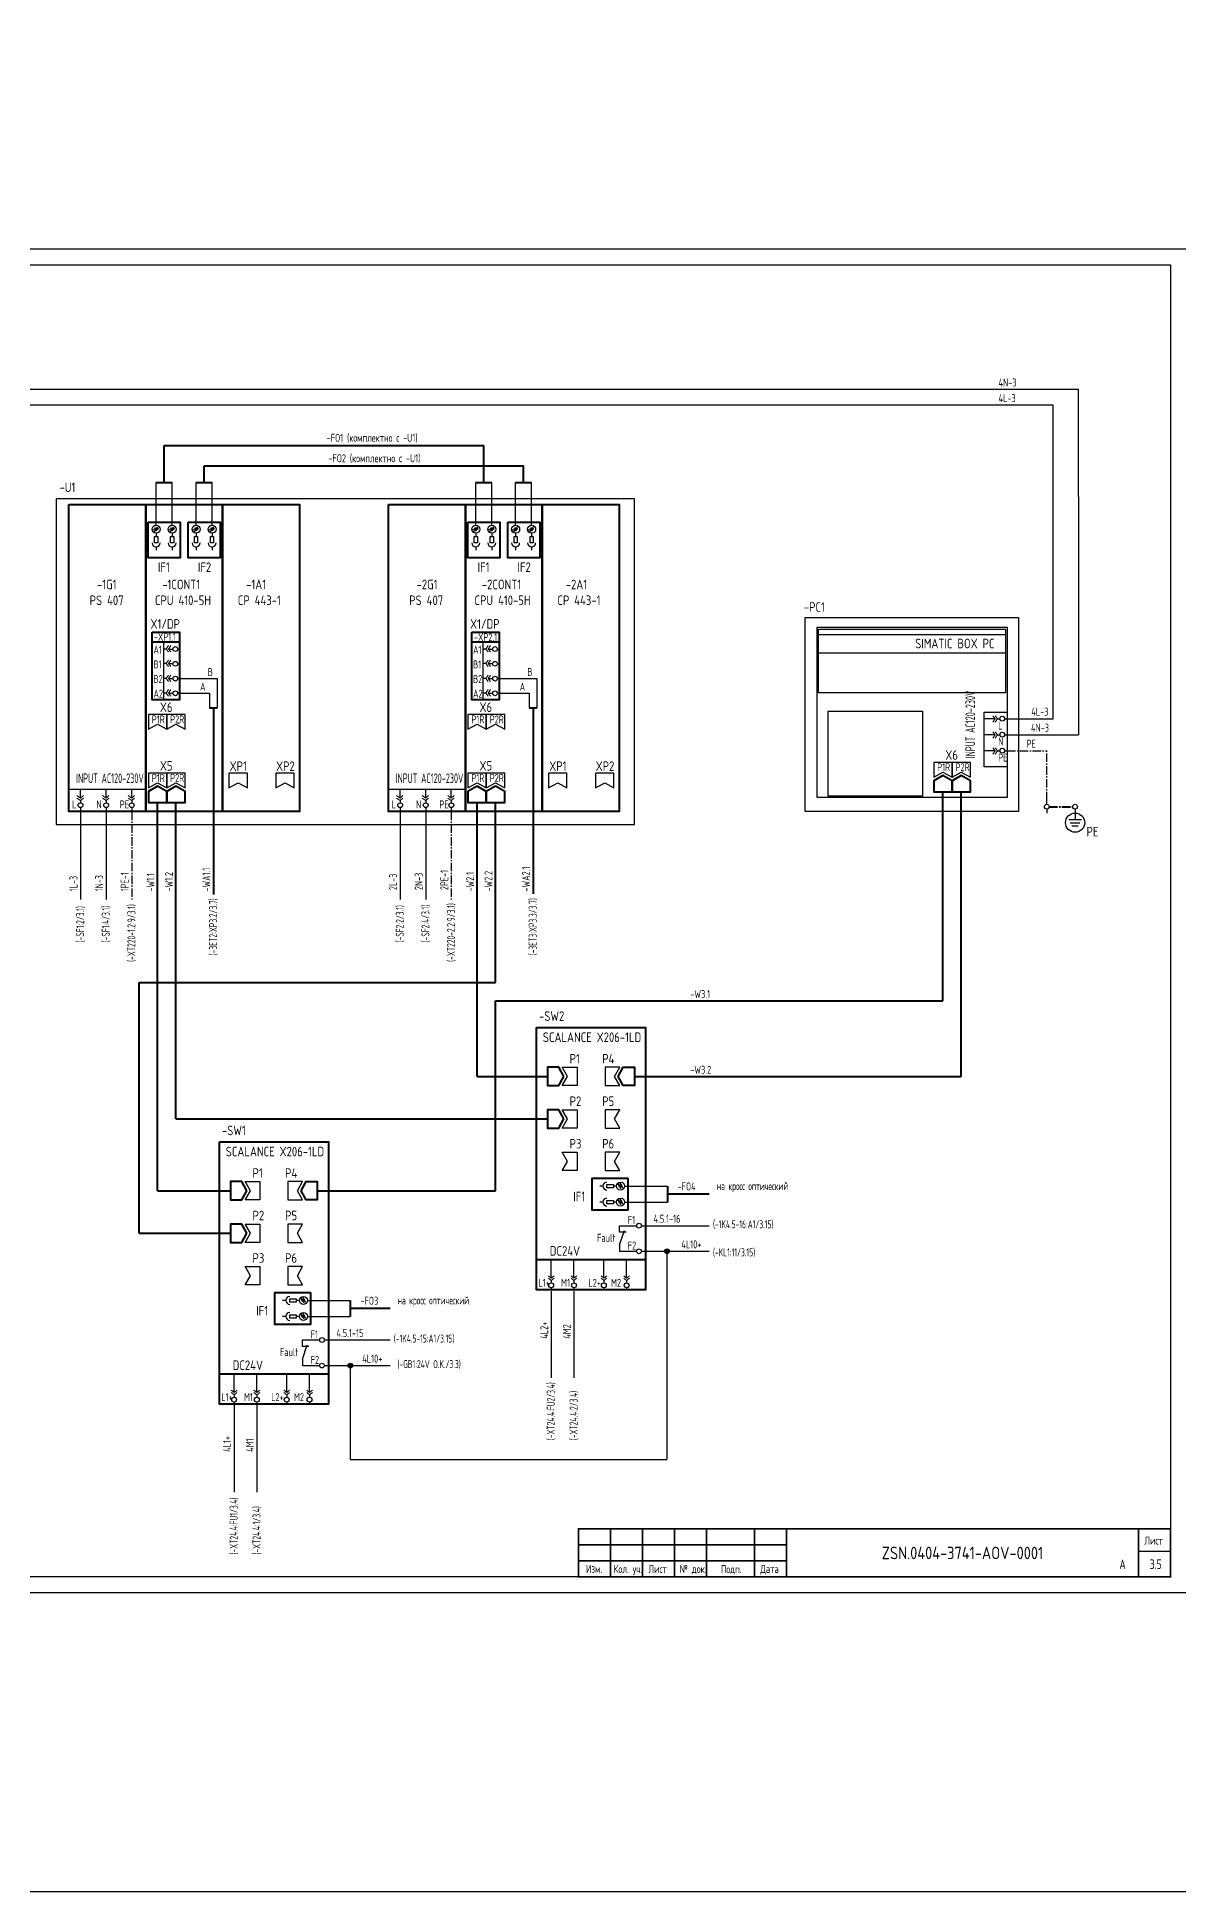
# Model space of a CAD drawing. Header units: millimetres. Extents: x 1235 to 19908, y 833 to 4314.
# Drawn here: x 3897 to 4254, y 1373 to 1953 of the extents above; entities that cross this region are included whole.
import ezdxf
from ezdxf.enums import TextEntityAlignment as Align

# ---------------------------------------------------------------- set-up
doc = ezdxf.new("R2010")
doc.units = ezdxf.units.MM
doc.set_wipeout_variables(frame=1)
doc.linetypes.add('3_2012-53-ТКР2.1-2_План$0${ Chain Double-Dash }', pattern=[0])
doc.linetypes.add('EPL_DASHLONGDOT', pattern=[1, 0.66, -0.12, 0.1, -0.12])
doc.layers.add('EPLAN108', color=5, linetype='Continuous', lineweight=30)
for name, color, linetype in [('КИА_МАРКИРОВКА', 2, 'Continuous'), ('КИА_НАКЛЕЙКИ', 1, 'Continuous'), ('КИА_РАМКИ-ШТАМПЫ', 7, 'Continuous'), ('ФОРМАТ', 7, 'Continuous')]:
    doc.layers.add(name, color=color, linetype=linetype)
doc.styles.add('GOST-A 3-1', font='', dxfattribs={"height": 3})
doc.styles.add('GOSTA-2.5-1', font='', dxfattribs={"width": 0.9, "height": 2.5})
doc.styles.add('ROMAND0-100', font='romand.shx')
doc.styles.add('ROMANS0-60', font='romans.shx', dxfattribs={"width": 0.6})
doc.styles.add('ROMANS0-70', font='romans.shx', dxfattribs={"width": 0.7})
doc.styles.get('GOST-A 3-1').set_extended_font_data('GOST type A')
doc.styles.get('GOSTA-2.5-1').set_extended_font_data('GOST Type AU')

# ---------------------------------------------------------------- blocks, each defined once
blk = doc.blocks.new('frm6')
at = {"layer": 'ФОРМАТ'}
blk.add_line((-185, 15), (-120, 15), dxfattribs=at)
at = {"layer": 'ФОРМАТ', "const_width": 0.5}
blk.add_lwpolyline([(-185, 15), (-185, 0), (0, 0), (0, 15)], close=True, dxfattribs=at)
for points in [[(-175, 15), (-175, 0)], [(-165, 15), (-165, 0)], [(-155, 15), (-155, 0)], [(-145, 15), (-145, 0)], [(-130, 15), (-130, 0)], [(-120, 15), (-120, 0)], [(-10, 15), (-10, 0)], [(-185, 10), (-120, 10)], [(-10, 8), (0, 8)], [(-185, 5), (-120, 5)]]:
    blk.add_lwpolyline(points, dxfattribs=at)
at = {"layer": 'ФОРМАТ', "style": 'GOSTA-2.5-1', "width": 0.95}
for s, p in [('Лист', (-8.17, 9.36)), ('Изм.', (-182.63, 0.5)), ('Кол. уч.', (-173.96, 0.5)), ('Лист', (-163.13, 0.5)), ('№ док.', (-153.38, 0.5)), ('Подп.', (-140.5, 0.44)), ('Дата', (-128.17, 0.5))]:
    blk.add_text(s, height=2.5, dxfattribs=at).set_placement(p, align=Align.BOTTOM_LEFT)
at = {"layer": 'ФОРМАТ', "flags": 8}
for tag, style, width, p in [('R2', 'ROMANS0-70', 0.7, (-184.4, 10)), ('QTY2', 'ROMANS0-70', 0.65, (-174.28, 10.29)), ('SH2', 'ROMANS0-70', 0.7, (-164.3, 10)), ('ND2', 'ROMANS0-60', 0.6, (-154.34, 10)), ('SIGN2', 'ROMANS0-70', 0.7, (-144.3, 10)), ('DATE2', 'ROMANS0-70', 0.43, (-129.4, 10)), ('R1', 'ROMANS0-70', 0.7, (-184.4, 5)), ('QTY1', 'ROMANS0-70', 0.65, (-174.28, 5.29)), ('SH1', 'ROMANS0-70', 0.7, (-164.3, 5)), ('ND1', 'ROMANS0-60', 0.6, (-154.34, 5)), ('SIGN1', 'ROMANS0-70', 0.7, (-144.3, 5)), ('DATE1', 'ROMANS0-70', 0.43, (-129.4, 5))]:
    blk.add_attdef(tag, text='', height=3, dxfattribs=dict(at, style=style, width=width)).set_placement(p, align=Align.BOTTOM_LEFT)
at = {"layer": 'ФОРМАТ', "style": 'ROMANS0-70', "width": 0.7, "flags": 8}
blk.add_attdef('SH', text='', height=3, dxfattribs=at).set_placement((-5.16, 3.75), align=Align.MIDDLE_CENTER)
blk = doc.blocks.new('A$C5C167954')
at = {"color": 0}
for p, q in [((0.75, 2.75), (0.75, 4)), ((0.75, 1.25), (0.75, 0))]:
    blk.add_line(p, q, dxfattribs=at)
blk.add_wipeout([(0.75, 2.75), (0.81, 2.75), (0.86, 2.74), (0.92, 2.73), (0.97, 2.72), (1.01, 2.7), (1.04, 2.69), (1.09, 2.67), (1.13, 2.65), (1.21, 2.6), (1.26, 2.55), (1.31, 2.5), (1.38, 2.41), (1.41, 2.35), (1.43, 2.31), (1.46, 2.23), (1.48, 2.18), (1.5, 2.08), (1.5, 2), (1.5, 1.94), (1.49, 1.87), (1.47, 1.8), (1.45, 1.73), (1.43, 1.69), (1.41, 1.64), (1.38, 1.59), (1.34, 1.54), (1.32, 1.51), (1.29, 1.48), (1.25, 1.44), (1.2, 1.4), (1.16, 1.37), (1.11, 1.34), (1.05, 1.31), (0.98, 1.28), (0.91, 1.27), (0.83, 1.25), (0.8, 1.25), (0.75, 1.25), (0.69, 1.25), (0.57, 1.27), (0.5, 1.29), (0.43, 1.32), (0.36, 1.36), (0.28, 1.42), (0.24, 1.45), (0.18, 1.51), (0.13, 1.57), (0.09, 1.64), (0.07, 1.69), (0.04, 1.75), (0.03, 1.79), (0.02, 1.84), (0.01, 1.9), (0, 1.96), (0, 2.02), (0, 2.08), (0.01, 2.13), (0.03, 2.2), (0.04, 2.25), (0.06, 2.3), (0.1, 2.37), (0.13, 2.42), (0.18, 2.49), (0.23, 2.55), (0.29, 2.6), (0.34, 2.63), (0.39, 2.66), (0.44, 2.68), (0.49, 2.7), (0.54, 2.72), (0.62, 2.74), (0.71, 2.75)], dxfattribs=at)
blk.add_circle((0.75, 2), 0.75, dxfattribs=at)
blk = doc.blocks.new('A$C2D160E4F')
at = {"color": 0}
for p, q in [((1, 6.31), (5, 6.31)), ((3, 9.56), (3, 8.31)), ((3, 8.31), (3, 6.31)), ((1.5, 5.31), (4.5, 5.31)), ((2, 4.31), (4, 4.31))]:
    blk.add_line(p, q, dxfattribs=at)
blk.add_circle((3, 5.31), 3, dxfattribs=at)
at = {"style": 'GOST-A 3-1'}
blk.add_text('PE', height=3, dxfattribs=at).set_placement((6.57, 1))
blk = doc.blocks.new('A$C3D920043')
at = {"lineweight": 25}
for p, q in [((2, 2), (0, 2)), ((2, 2), (6.5, 0.5)), ((6, 0), (6, 2)), ((6, 2), (8, 2))]:
    blk.add_line(p, q, dxfattribs=at)
blk = doc.blocks.new('A$C2EC3666A')
h = blk.add_hatch(color=7)
h.dxf.hatch_style = 1
edge = h.paths.add_edge_path()
edge.add_arc((0, 0), 0.75, 0, 360)
at = {"color": 0}
blk.add_circle((0, 0), 0.75, dxfattribs=at)

msp = doc.modelspace()

# ---------------------------------------------------------------- linework, layer by layer
for p, q in [((3662, 1886.39), (4256, 1886.39)), ((3682, 1881.39), (4251, 1881.39)), ((4251, 1881.39), (4251, 1471.39)), ((4086.94, 1581.16), (4106.9, 1581.16)), ((3987.86, 1545.44), (3999.39, 1545.44)), ((4251, 1471.39), (3682, 1471.39)), ((4256, 1466.39), (3662, 1466.39))]:
    msp.add_line(p, q)
at = {"color": 5, "lineweight": 25, "ltscale": 8}
for p, q in [((4222.3, 1842.46), (3859.45, 1842.46)), ((4222.3, 1808.97), (4222.3, 1842.46)), ((4222.3, 1808.97), (4222.3, 1785.26)), ((4222.3, 1785.26), (4222.3, 1734.59))]:
    msp.add_line(p, q, dxfattribs=at)
at = {"color": 30, "lineweight": 25, "ltscale": 4}
for p, q in [((4214.3, 1837.57), (3867.45, 1837.57)), ((4214.3, 1808.97), (4214.3, 1837.57)), ((4214.3, 1780.26), (4214.3, 1808.97)), ((4214.3, 1739.59), (4214.3, 1780.26)), ((4199.93, 1739.59), (4214.3, 1739.59)), ((3910.43, 1710.55), (3910.43, 1683.09)), ((4010.29, 1710.55), (4010.29, 1683.09))]:
    msp.add_line(p, q, dxfattribs=at)
at = {"color": 31, "lineweight": 40}
for p, q in [((3936.55, 1813.42), (3936.55, 1824.98)), ((3936.55, 1824.98), (4036.41, 1824.98)), ((4036.41, 1813.42), (4036.41, 1824.98)), ((3949.02, 1813.42), (3949.02, 1818.58)), ((3949.02, 1818.58), (4048.89, 1818.58)), ((4048.89, 1813.42), (4048.89, 1818.58)), ((3934.05, 1813.42), (3939.05, 1813.42)), ((3946.52, 1813.42), (3951.52, 1813.42)), ((4033.91, 1813.42), (4038.91, 1813.42)), ((4046.39, 1813.42), (4051.39, 1813.42)), ((4093.81, 1593.54), (4093.81, 1588.54)), ((4106.9, 1591.04), (4093.81, 1591.04)), ((3994.73, 1557.81), (3994.73, 1552.81)), ((4007.18, 1555.31), (3994.73, 1555.31))]:
    msp.add_line(p, q, dxfattribs=at)
at = {"color": 0}
for p, q in [((3934.05, 1800.02), (3934.05, 1813.42)), ((3939.05, 1800.02), (3939.05, 1813.42)), ((3946.52, 1800.02), (3946.52, 1813.42)), ((3951.52, 1800.02), (3951.52, 1813.42)), ((4033.91, 1800.02), (4033.91, 1813.42)), ((4038.91, 1800.02), (4038.91, 1813.42)), ((4046.39, 1800.02), (4046.39, 1813.42)), ((4051.39, 1800.02), (4051.39, 1813.42)), ((3933.05, 1798.59), (3934.56, 1799.34)), ((3934.78, 1798.95), (3933.35, 1798.06)), ((3933.35, 1798.06), (3934.1, 1798.75)), ((3934.29, 1798.43), (3933.35, 1798.06)), ((3934.56, 1799.34), (3933.58, 1799.06)), ((3933.75, 1798.73), (3934.56, 1799.34)), ((3934.05, 1797.52), (3934.05, 1796.52)), ((3938.05, 1798.59), (3939.56, 1799.34)), ((3939.78, 1798.95), (3938.35, 1798.06)), ((3938.35, 1798.06), (3939.1, 1798.75)), ((3939.29, 1798.43), (3938.35, 1798.06)), ((3939.56, 1799.34), (3938.58, 1799.06)), ((3938.75, 1798.73), (3939.56, 1799.34)), ((3939.05, 1797.52), (3939.05, 1796.52)), ((3945.52, 1798.59), (3947.03, 1799.34)), ((3947.25, 1798.95), (3945.82, 1798.06)), ((3945.82, 1798.06), (3946.57, 1798.75)), ((3946.77, 1798.43), (3945.82, 1798.06)), ((3947.03, 1799.34), (3946.05, 1799.06)), ((3946.22, 1798.73), (3947.03, 1799.34)), ((3946.52, 1797.52), (3946.52, 1796.52)), ((3950.52, 1798.59), (3952.03, 1799.34)), ((3952.25, 1798.95), (3950.82, 1798.06)), ((3950.82, 1798.06), (3951.57, 1798.75)), ((3951.77, 1798.43), (3950.82, 1798.06)), ((3952.03, 1799.34), (3951.05, 1799.06)), ((3951.22, 1798.73), (3952.03, 1799.34)), ((3951.52, 1797.52), (3951.52, 1796.52)), ((4032.92, 1798.59), (4034.42, 1799.34)), ((4034.65, 1798.95), (4033.21, 1798.06)), ((4033.21, 1798.06), (4033.96, 1798.75)), ((4034.16, 1798.43), (4033.21, 1798.06)), ((4034.42, 1799.34), (4033.45, 1799.06)), ((4033.61, 1798.73), (4034.42, 1799.34)), ((4033.91, 1797.52), (4033.91, 1796.52)), ((4037.92, 1798.59), (4039.42, 1799.34)), ((4039.65, 1798.95), (4038.21, 1798.06)), ((4038.21, 1798.06), (4038.96, 1798.75)), ((4039.16, 1798.43), (4038.21, 1798.06)), ((4039.42, 1799.34), (4038.45, 1799.06)), ((4038.61, 1798.73), (4039.42, 1799.34)), ((4038.91, 1797.52), (4038.91, 1796.52)), ((4045.39, 1798.59), (4046.9, 1799.34)), ((4047.12, 1798.95), (4045.68, 1798.06)), ((4045.68, 1798.06), (4046.43, 1798.75)), ((4046.63, 1798.43), (4045.68, 1798.06)), ((4046.9, 1799.34), (4045.92, 1799.06)), ((4046.09, 1798.73), (4046.9, 1799.34)), ((4046.39, 1797.52), (4046.39, 1796.52)), ((4050.39, 1798.59), (4051.9, 1799.34)), ((4052.12, 1798.95), (4050.68, 1798.06)), ((4050.68, 1798.06), (4051.43, 1798.75)), ((4051.63, 1798.43), (4050.68, 1798.06)), ((4051.9, 1799.34), (4050.92, 1799.06)), ((4051.09, 1798.73), (4051.9, 1799.34)), ((4051.39, 1797.52), (4051.39, 1796.52)), ((3934.05, 1793.27), (3934.05, 1792.27)), ((3939.05, 1793.27), (3939.05, 1792.27)), ((3946.52, 1793.27), (3946.52, 1792.27)), ((3951.52, 1793.27), (3951.52, 1792.27)), ((4033.91, 1793.27), (4033.91, 1792.27)), ((4038.91, 1793.27), (4038.91, 1792.27)), ((4046.39, 1793.27), (4046.39, 1792.27)), ((4051.39, 1793.27), (4051.39, 1792.27)), ((3936.42, 1745.47), (3936.42, 1763.45)), ((4036.28, 1745.47), (4036.28, 1763.45)), ((3937.17, 1761.35), (3936.42, 1761.35)), ((3937.17, 1756.79), (3936.42, 1756.79)), ((3937.91, 1761.35), (3939.31, 1761.35)), ((3937.91, 1756.79), (3939.31, 1756.79)), ((3940.81, 1761.35), (3941.36, 1761.35)), ((3940.81, 1756.76), (3941.36, 1756.76)), ((4037.03, 1761.35), (4036.28, 1761.35)), ((4037.03, 1756.79), (4036.28, 1756.79)), ((4037.78, 1761.35), (4039.17, 1761.35)), ((4037.78, 1756.79), (4039.17, 1756.79)), ((4040.67, 1761.35), (4041.22, 1761.35)), ((4040.67, 1756.76), (4041.22, 1756.76)), ((3937.17, 1752.13), (3936.42, 1752.13)), ((3937.91, 1752.13), (3939.31, 1752.13)), ((3940.81, 1752.11), (3941.36, 1752.11)), ((3941.36, 1752.11), (3953.16, 1752.11)), ((3953.16, 1752.11), (3953.16, 1743.01)), ((4037.03, 1752.13), (4036.28, 1752.13)), ((4037.78, 1752.13), (4039.17, 1752.13)), ((4040.67, 1752.11), (4041.22, 1752.11)), ((4041.22, 1752.11), (4053.02, 1752.11)), ((4053.02, 1752.11), (4053.02, 1743.01)), ((3937.17, 1747.55), (3936.42, 1747.55)), ((3937.91, 1747.55), (3939.31, 1747.55)), ((3940.81, 1747.53), (3941.36, 1747.53)), ((3941.36, 1747.53), (3950.76, 1747.53)), ((3950.76, 1747.53), (3950.76, 1743.01)), ((4037.03, 1747.55), (4036.28, 1747.55)), ((4037.78, 1747.55), (4039.17, 1747.55)), ((4040.67, 1747.53), (4041.22, 1747.53)), ((4041.22, 1747.53), (4050.62, 1747.53)), ((4050.62, 1747.53), (4050.62, 1743.01)), ((4196.2, 1739.59), (4192.74, 1739.59)), ((4196.94, 1739.59), (4197.69, 1739.59)), ((4199.18, 1739.59), (4199.93, 1739.59)), ((3940.81, 1738.29), (3941.36, 1738.29)), ((4196.2, 1734.59), (4192.74, 1734.59)), ((4196.94, 1734.59), (4197.69, 1734.59)), ((4199.18, 1734.59), (4199.93, 1734.59)), ((4196.2, 1729.59), (4192.74, 1729.59)), ((4196.94, 1729.59), (4197.69, 1729.59)), ((4199.18, 1729.59), (4199.93, 1729.59)), ((3910.43, 1714.8), (3910.43, 1717.54)), ((3918.43, 1714.8), (3918.43, 1717.54)), ((3926.43, 1714.8), (3926.43, 1717.54)), ((4010.29, 1714.8), (4010.29, 1717.54)), ((4018.29, 1714.8), (4018.29, 1717.54)), ((4026.29, 1714.8), (4026.29, 1717.54)), ((3910.43, 1714.05), (3910.43, 1713.3)), ((3910.43, 1711.8), (3910.43, 1710.55)), ((3918.43, 1714.05), (3918.43, 1713.3)), ((3918.43, 1711.8), (3918.43, 1710.55)), ((3926.43, 1714.05), (3926.43, 1713.3)), ((3926.43, 1711.8), (3926.43, 1710.55)), ((4010.29, 1714.05), (4010.29, 1713.3)), ((4010.29, 1711.8), (4010.29, 1710.55)), ((4018.29, 1714.05), (4018.29, 1713.3)), ((4018.29, 1711.8), (4018.29, 1710.55)), ((4026.29, 1714.05), (4026.29, 1713.3)), ((4026.29, 1711.8), (4026.29, 1710.55)), ((4079.34, 1592.8), (4078.45, 1594.24)), ((4078.45, 1594.24), (4079.14, 1593.49)), ((4078.82, 1593.29), (4078.45, 1594.24)), ((4078.97, 1594.53), (4079.73, 1593.03)), ((4079.73, 1593.03), (4079.45, 1594)), ((4073.66, 1593.54), (4072.66, 1593.54)), ((4073.66, 1588.54), (4072.66, 1588.54)), ((4077.91, 1593.54), (4076.91, 1593.54)), ((4077.91, 1588.54), (4076.91, 1588.54)), ((4079.34, 1587.8), (4078.45, 1589.24)), ((4078.45, 1589.24), (4079.14, 1588.49)), ((4078.82, 1588.29), (4078.45, 1589.24)), ((4078.97, 1589.53), (4079.73, 1588.03)), ((4079.11, 1593.84), (4079.73, 1593.03)), ((4079.11, 1588.84), (4079.73, 1588.03)), ((4079.73, 1588.03), (4079.45, 1589)), ((4080.41, 1593.54), (4093.81, 1593.54)), ((4080.41, 1588.54), (4093.81, 1588.54)), ((4078.87, 1581.16), (4084.19, 1581.16)), ((4085.69, 1581.16), (4086.94, 1581.16)), ((4078.87, 1573.16), (4084.19, 1573.16)), ((4085.69, 1573.16), (4086.94, 1573.16)), ((4057.49, 1564.76), (4057.49, 1570.56)), ((4064.61, 1564.76), (4064.61, 1570.56)), ((4073.95, 1564.76), (4073.95, 1570.56)), ((4081.06, 1564.76), (4081.06, 1570.56)), ((4057.49, 1564.02), (4057.49, 1563.27)), ((4057.49, 1561.77), (4057.49, 1561.08)), ((4064.61, 1564.02), (4064.61, 1563.27)), ((4064.61, 1561.77), (4064.61, 1561.08)), ((4073.95, 1564.02), (4073.95, 1563.27)), ((4073.95, 1561.77), (4073.95, 1561.08)), ((4081.06, 1564.02), (4081.06, 1563.27)), ((4081.06, 1561.77), (4081.06, 1561.08)), ((3974.58, 1557.81), (3973.58, 1557.81)), ((3978.83, 1557.81), (3977.83, 1557.81)), ((3980.25, 1557.08), (3979.37, 1558.52)), ((3979.37, 1558.52), (3980.05, 1557.77)), ((3979.73, 1557.57), (3979.37, 1558.52)), ((3980.25, 1552.08), (3979.37, 1553.52)), ((3979.37, 1553.52), (3980.05, 1552.77)), ((3979.73, 1552.57), (3979.37, 1553.52)), ((3979.89, 1558.81), (3980.65, 1557.3)), ((3979.89, 1553.81), (3980.65, 1552.3)), ((3980.03, 1558.11), (3980.65, 1557.3)), ((3980.65, 1557.3), (3980.37, 1558.28)), ((3981.33, 1557.81), (3994.73, 1557.81)), ((3974.58, 1552.81), (3973.58, 1552.81)), ((3978.83, 1552.81), (3977.83, 1552.81)), ((3980.03, 1553.11), (3980.65, 1552.3)), ((3980.65, 1552.3), (3980.37, 1553.28)), ((3981.33, 1552.81), (3994.73, 1552.81)), ((3979.79, 1545.44), (3985.11, 1545.44)), ((3986.61, 1545.44), (3987.86, 1545.44)), ((3999.39, 1545.44), (4007.18, 1545.44)), ((3979.79, 1537.44), (3985.11, 1537.44)), ((3986.61, 1537.44), (3987.86, 1537.44)), ((3958.41, 1529.04), (3958.41, 1534.84)), ((3965.52, 1529.04), (3965.52, 1534.84)), ((3974.86, 1529.04), (3974.86, 1534.84)), ((3981.98, 1529.04), (3981.98, 1534.84)), ((3958.41, 1528.3), (3958.41, 1527.55)), ((3958.41, 1526.05), (3958.41, 1525.36)), ((3965.52, 1528.3), (3965.52, 1527.55)), ((3965.52, 1526.05), (3965.52, 1525.36)), ((3974.86, 1528.3), (3974.86, 1527.55)), ((3974.86, 1526.05), (3974.86, 1525.36)), ((3981.98, 1528.3), (3981.98, 1527.55)), ((3981.98, 1526.05), (3981.98, 1525.36))]:
    msp.add_line(p, q, dxfattribs=at)
at = {"lineweight": 18}
for p, q in [((3937.91, 1762.45), (3937.17, 1761.35)), ((3938.66, 1762.45), (3937.91, 1761.35)), ((4037.78, 1762.45), (4037.03, 1761.35)), ((4038.52, 1762.45), (4037.78, 1761.35)), ((3937.17, 1761.35), (3937.91, 1760.46)), ((3937.91, 1757.9), (3937.17, 1756.79)), ((3937.17, 1756.79), (3937.91, 1755.9)), ((3937.91, 1761.35), (3938.66, 1760.46)), ((3938.66, 1757.9), (3937.91, 1756.79)), ((3937.91, 1756.79), (3938.66, 1755.9)), ((4037.03, 1761.35), (4037.78, 1760.46)), ((4037.78, 1757.9), (4037.03, 1756.79)), ((4037.03, 1756.79), (4037.78, 1755.9)), ((4037.78, 1761.35), (4038.52, 1760.46)), ((4038.52, 1757.9), (4037.78, 1756.79)), ((4037.78, 1756.79), (4038.52, 1755.9)), ((3937.91, 1753.24), (3937.17, 1752.13)), ((3937.17, 1752.13), (3937.91, 1751.24)), ((3938.66, 1753.24), (3937.91, 1752.13)), ((3937.91, 1752.13), (3938.66, 1751.24)), ((4037.78, 1753.24), (4037.03, 1752.13)), ((4037.03, 1752.13), (4037.78, 1751.24)), ((4038.52, 1753.24), (4037.78, 1752.13)), ((4037.78, 1752.13), (4038.52, 1751.24)), ((3937.91, 1748.66), (3937.17, 1747.55)), ((3937.17, 1747.55), (3937.91, 1746.66)), ((3938.66, 1748.66), (3937.91, 1747.55)), ((3937.91, 1747.55), (3938.66, 1746.66)), ((4037.78, 1748.66), (4037.03, 1747.55)), ((4037.03, 1747.55), (4037.78, 1746.66)), ((4038.52, 1748.66), (4037.78, 1747.55)), ((4037.78, 1747.55), (4038.52, 1746.66)), ((4196.2, 1739.59), (4195.45, 1740.48)), ((4195.45, 1738.48), (4196.2, 1739.59)), ((4196.94, 1739.59), (4196.2, 1740.48)), ((4196.2, 1738.48), (4196.94, 1739.59)), ((4196.2, 1734.59), (4195.45, 1735.48)), ((4195.45, 1733.48), (4196.2, 1734.59)), ((4196.94, 1734.59), (4196.2, 1735.48)), ((4196.2, 1733.48), (4196.94, 1734.59)), ((4196.2, 1729.59), (4195.45, 1730.48)), ((4195.45, 1728.48), (4196.2, 1729.59)), ((4196.94, 1729.59), (4196.2, 1730.48)), ((4196.2, 1728.48), (4196.94, 1729.59)), ((3909.32, 1715.54), (3910.43, 1714.8)), ((3909.32, 1714.8), (3910.43, 1714.05)), ((3910.43, 1714.8), (3911.32, 1715.54)), ((3910.43, 1714.05), (3911.32, 1714.8)), ((3917.32, 1715.54), (3918.43, 1714.8)), ((3917.32, 1714.8), (3918.43, 1714.05)), ((3918.43, 1714.8), (3919.32, 1715.54)), ((3918.43, 1714.05), (3919.32, 1714.8)), ((3925.32, 1715.54), (3926.43, 1714.8)), ((3925.32, 1714.8), (3926.43, 1714.05)), ((3926.43, 1714.8), (3927.32, 1715.54)), ((3926.43, 1714.05), (3927.32, 1714.8)), ((4009.18, 1715.54), (4010.29, 1714.8)), ((4009.18, 1714.8), (4010.29, 1714.05)), ((4010.29, 1714.8), (4011.18, 1715.54)), ((4010.29, 1714.05), (4011.18, 1714.8)), ((4017.18, 1715.54), (4018.29, 1714.8)), ((4017.18, 1714.8), (4018.29, 1714.05)), ((4018.29, 1714.8), (4019.18, 1715.54)), ((4018.29, 1714.05), (4019.18, 1714.8)), ((4025.18, 1715.54), (4026.29, 1714.8)), ((4025.18, 1714.8), (4026.29, 1714.05)), ((4026.29, 1714.8), (4027.18, 1715.54)), ((4026.29, 1714.05), (4027.18, 1714.8)), ((4057.49, 1564.76), (4056.6, 1565.51)), ((4057.49, 1564.76), (4058.38, 1565.51)), ((4064.61, 1564.76), (4063.71, 1565.51)), ((4064.61, 1564.76), (4065.5, 1565.51)), ((4073.95, 1564.76), (4073.06, 1565.51)), ((4073.95, 1564.76), (4074.84, 1565.51)), ((4081.06, 1564.76), (4080.17, 1565.51)), ((4081.06, 1564.76), (4081.95, 1565.51)), ((4057.49, 1564.02), (4056.6, 1564.76)), ((4057.49, 1564.02), (4058.38, 1564.76)), ((4064.61, 1564.02), (4063.71, 1564.76)), ((4064.61, 1564.02), (4065.5, 1564.76)), ((4073.95, 1564.02), (4073.06, 1564.76)), ((4073.95, 1564.02), (4074.84, 1564.76)), ((4081.06, 1564.02), (4080.17, 1564.76)), ((4081.06, 1564.02), (4081.95, 1564.76)), ((3958.41, 1529.04), (3957.52, 1529.79)), ((3958.41, 1528.3), (3957.52, 1529.04)), ((3958.41, 1529.04), (3959.3, 1529.79)), ((3958.41, 1528.3), (3959.3, 1529.04)), ((3965.52, 1529.04), (3964.63, 1529.79)), ((3965.52, 1528.3), (3964.63, 1529.04)), ((3965.52, 1529.04), (3966.41, 1529.79)), ((3965.52, 1528.3), (3966.41, 1529.04)), ((3974.86, 1529.04), (3973.97, 1529.79)), ((3974.86, 1528.3), (3973.97, 1529.04)), ((3974.86, 1529.04), (3975.75, 1529.79)), ((3974.86, 1528.3), (3975.75, 1529.04)), ((3981.98, 1529.04), (3981.09, 1529.79)), ((3981.98, 1528.3), (3981.09, 1529.04)), ((3981.98, 1529.04), (3982.87, 1529.79)), ((3981.98, 1528.3), (3982.87, 1529.04))]:
    msp.add_line(p, q, dxfattribs=at)
at = {"linetype": 'Continuous'}
for p, q in [((4199.44, 1765.8), (4141, 1765.82)), ((4141, 1760.22), (4199.44, 1760.2))]:
    msp.add_line(p, q, dxfattribs=at)
at = {"color": 6, "lineweight": 40}
for p, q in [((3950.76, 1743.01), (3953.16, 1743.01)), ((3951.96, 1743.01), (3951.96, 1684.7)), ((4050.62, 1743.01), (4053.02, 1743.01)), ((4051.82, 1743.01), (4051.82, 1684.9))]:
    msp.add_line(p, q, dxfattribs=at)
at = {"color": 5}
for p, q in [((4199.93, 1734.59), (4222.3, 1734.59)), ((3918.43, 1710.55), (3918.43, 1683.09)), ((4018.29, 1710.55), (4018.29, 1683.09))]:
    msp.add_line(p, q, dxfattribs=at)
at = {"color": 3, "linetype": 'EPL_DASHLONGDOT', "lineweight": 25, "ltscale": 4}
for p, q in [((4199.93, 1729.59), (4212.34, 1729.59)), ((3926.43, 1710.55), (3926.43, 1683.09)), ((4026.29, 1710.55), (4026.29, 1683.09))]:
    msp.add_line(p, q, dxfattribs=at)
at = {"color": 3, "lineweight": 40}
for p, q in [((4179.9, 1651.43), (4179.9, 1716.74)), ((4185.64, 1627.8), (4185.64, 1716.74)), ((3934.49, 1667.96), (3934.49, 1713.38)), ((3940.23, 1662.22), (3940.23, 1713.38)), ((4034.35, 1627.8), (4034.35, 1713.38)), ((4040.09, 1657.16), (4040.09, 1713.38)), ((3934.49, 1592.08), (3934.49, 1667.96)), ((3940.23, 1614.52), (3940.23, 1662.22)), ((3928.75, 1578.8), (3928.75, 1657.16)), ((3928.75, 1657.16), (4040.09, 1657.16)), ((4040.09, 1592.08), (4040.09, 1651.43)), ((4040.09, 1651.43), (4179.9, 1651.43)), ((4034.35, 1627.8), (4056.38, 1627.8)), ((4083.51, 1627.8), (4185.64, 1627.8)), ((3940.23, 1614.52), (4056.38, 1614.52)), ((3934.49, 1592.08), (3957.29, 1592.08)), ((3984.42, 1592.08), (4040.09, 1592.08)), ((3928.75, 1578.8), (3957.29, 1578.8))]:
    msp.add_line(p, q, dxfattribs=at)
at = {"color": 1}
for p, q in [((4086.94, 1573.16), (4106.9, 1573.16)), ((4093.67, 1573.16), (4093.67, 1508.05)), ((4057.49, 1560.7), (4057.49, 1533.62)), ((3987.86, 1537.44), (4003.28, 1537.44)), ((3994.73, 1537.44), (3994.73, 1508.05)), ((4003.28, 1537.44), (4007.18, 1537.44)), ((3958.41, 1525.36), (3958.41, 1497.89)), ((3994.73, 1508.05), (4093.67, 1508.05))]:
    msp.add_line(p, q, dxfattribs=at)
at = {"color": 4}
for p, q in [((4064.61, 1560.7), (4064.61, 1533.62)), ((3965.52, 1525.36), (3965.52, 1497.89))]:
    msp.add_line(p, q, dxfattribs=at)
at = {"color": 0, "linetype": '3_2012-53-ТКР2.1-2_План$0${ Chain Double-Dash }', "ltscale": 5}
msp.add_lwpolyline([(4083.55, 1808.33), (3902.8, 1808.33), (3902.8, 1706.52), (4083.55, 1706.52)], close=True, dxfattribs=at)
at = {"color": 0, "lineweight": 40}
for points in [[(3906.82, 1806.55), (3930.82, 1806.55), (3930.82, 1710.55), (3906.82, 1710.55)], [(3930.82, 1806.55), (3954.82, 1806.55), (3954.82, 1710.55), (3930.82, 1710.55)], [(3954.82, 1806.55), (3978.82, 1806.55), (3978.82, 1710.55), (3954.82, 1710.55)], [(4006.69, 1806.55), (4030.69, 1806.55), (4030.69, 1710.55), (4006.69, 1710.55)], [(4030.69, 1806.55), (4054.69, 1806.55), (4054.69, 1710.55), (4030.69, 1710.55)], [(4054.69, 1806.55), (4078.69, 1806.55), (4078.69, 1710.55), (4054.69, 1710.55)], [(3931.57, 1801.02), (3941.6, 1801.02), (3941.6, 1789.88), (3931.57, 1789.88)], [(3944.05, 1801.02), (3954.07, 1801.02), (3954.07, 1789.88), (3944.05, 1789.88)], [(4031.44, 1801.02), (4041.46, 1801.02), (4041.46, 1789.88), (4031.44, 1789.88)], [(4043.91, 1801.02), (4053.94, 1801.02), (4053.94, 1789.88), (4043.91, 1789.88)], [(3932.82, 1766.61), (3941.36, 1766.61), (3941.36, 1745.47), (3932.82, 1745.47)], [(3932.82, 1766.61), (3941.36, 1766.61), (3941.36, 1763.45), (3932.82, 1763.45)], [(4032.69, 1766.61), (4041.22, 1766.61), (4041.22, 1745.47), (4032.69, 1745.47)], [(4032.69, 1766.61), (4041.22, 1766.61), (4041.22, 1763.45), (4032.69, 1763.45)], [(4081.4, 1596.01), (4081.4, 1585.99), (4070.26, 1585.99), (4070.26, 1596.01)], [(4052.94, 1570.56), (4086.94, 1570.56), (4086.94, 1561.08), (4052.94, 1561.08)], [(3982.32, 1560.29), (3982.32, 1550.26), (3971.18, 1550.26), (3971.18, 1560.29)], [(3953.86, 1534.84), (3987.86, 1534.84), (3987.86, 1525.36), (3953.86, 1525.36)]]:
    msp.add_lwpolyline(points, close=True, dxfattribs=at)
at = {"color": 0}
for points in [[(3933.55, 1796.53), (3934.56, 1796.53), (3934.56, 1794.52), (3933.55, 1794.52)], [(3938.55, 1796.53), (3939.56, 1796.53), (3939.56, 1794.52), (3938.55, 1794.52)], [(3946.02, 1796.53), (3947.03, 1796.53), (3947.03, 1794.52), (3946.02, 1794.52)], [(3951.02, 1796.53), (3952.03, 1796.53), (3952.03, 1794.52), (3951.02, 1794.52)], [(4033.41, 1796.53), (4034.42, 1796.53), (4034.42, 1794.52), (4033.41, 1794.52)], [(4038.41, 1796.53), (4039.42, 1796.53), (4039.42, 1794.52), (4038.41, 1794.52)], [(4045.89, 1796.53), (4046.9, 1796.53), (4046.9, 1794.52), (4045.89, 1794.52)], [(4050.89, 1796.53), (4051.9, 1796.53), (4051.9, 1794.52), (4050.89, 1794.52)], [(4136.81, 1771.26), (4203.49, 1771.26), (4203.49, 1710.55), (4136.81, 1710.55)], [(4140.59, 1768.24), (4199.93, 1768.24), (4199.93, 1715), (4140.59, 1715)], [(4141, 1767.52), (4199.43, 1767.52), (4199.43, 1747.7), (4141, 1747.7)], [(4144.03, 1741.92), (4173.46, 1741.92), (4173.46, 1715.41), (4144.03, 1715.41)], [(4192.74, 1724.51), (4192.74, 1741.6), (4199.93, 1741.6), (4199.93, 1724.51)], [(3906.82, 1717.54), (3930.82, 1717.54), (3930.82, 1710.55), (3906.82, 1710.55)], [(4006.69, 1717.54), (4030.69, 1717.54), (4030.69, 1710.55), (4006.69, 1710.55)], [(4076.92, 1594.03), (4076.92, 1593.03), (4074.91, 1593.03), (4074.91, 1594.03)], [(4076.92, 1589.03), (4076.92, 1588.03), (4074.91, 1588.03), (4074.91, 1589.03)], [(3977.84, 1558.31), (3977.84, 1557.3), (3975.83, 1557.3), (3975.83, 1558.31)], [(3977.84, 1553.31), (3977.84, 1552.3), (3975.83, 1552.3), (3975.83, 1553.31)]]:
    msp.add_lwpolyline(points, close=True, dxfattribs=at)
for points in [[(3931.62, 1736.28), (3934.49, 1737.87), (3937.36, 1736.28), (3937.36, 1740.87), (3931.62, 1740.87), (3931.62, 1736.28)], [(3937.36, 1736.28), (3940.23, 1737.87), (3943.1, 1736.28), (3943.1, 1740.87), (3937.36, 1740.87), (3937.36, 1736.28)], [(4031.49, 1736.28), (4034.35, 1737.87), (4037.22, 1736.28), (4037.22, 1740.87), (4031.49, 1740.87), (4031.49, 1736.28)], [(4037.22, 1736.28), (4040.09, 1737.87), (4042.96, 1736.28), (4042.96, 1740.87), (4037.22, 1740.87), (4037.22, 1736.28)], [(3931.62, 1717.98), (3934.49, 1719.58), (3937.36, 1717.98), (3937.36, 1722.58), (3931.62, 1722.58), (3931.62, 1717.98)], [(3937.36, 1717.98), (3940.23, 1719.58), (3943.1, 1717.98), (3943.1, 1722.58), (3937.36, 1722.58), (3937.36, 1717.98)], [(3956.82, 1717.98), (3959.69, 1719.58), (3962.56, 1717.98), (3962.56, 1722.58), (3956.82, 1722.58), (3956.82, 1717.98)], [(3971.49, 1717.98), (3974.36, 1719.58), (3977.23, 1717.98), (3977.23, 1722.58), (3971.49, 1722.58), (3971.49, 1717.98)], [(4031.49, 1717.98), (4034.35, 1719.58), (4037.22, 1717.98), (4037.22, 1722.58), (4031.49, 1722.58), (4031.49, 1717.98)], [(4037.22, 1717.98), (4040.09, 1719.58), (4042.96, 1717.98), (4042.96, 1722.58), (4037.22, 1722.58), (4037.22, 1717.98)], [(4056.69, 1717.98), (4059.56, 1719.58), (4062.42, 1717.98), (4062.42, 1722.58), (4056.69, 1722.58), (4056.69, 1717.98)], [(4071.36, 1717.98), (4074.23, 1719.58), (4077.1, 1717.98), (4077.1, 1722.58), (4071.36, 1722.58), (4071.36, 1717.98)], [(4177.03, 1721.33), (4179.9, 1722.93), (4182.77, 1721.33), (4182.77, 1725.93), (4177.03, 1725.93), (4177.03, 1721.33)], [(4182.77, 1721.33), (4185.64, 1722.93), (4188.51, 1721.33), (4188.51, 1725.93), (4182.77, 1725.93), (4182.77, 1721.33)], [(4060.97, 1624.93), (4062.57, 1627.8), (4060.97, 1630.67), (4065.57, 1630.67), (4065.57, 1624.93), (4060.97, 1624.93)], [(4078.91, 1624.93), (4077.31, 1627.8), (4078.91, 1630.67), (4074.31, 1630.67), (4074.31, 1624.93), (4078.91, 1624.93)], [(4060.97, 1611.65), (4062.57, 1614.52), (4060.97, 1617.39), (4065.57, 1617.39), (4065.57, 1611.65), (4060.97, 1611.65)], [(4078.91, 1611.65), (4077.31, 1614.52), (4078.91, 1617.39), (4074.31, 1617.39), (4074.31, 1611.65), (4078.91, 1611.65)], [(4060.97, 1598.37), (4062.57, 1601.24), (4060.97, 1604.11), (4065.57, 1604.11), (4065.57, 1598.37), (4060.97, 1598.37)], [(4078.91, 1598.37), (4077.31, 1601.24), (4078.91, 1604.11), (4074.31, 1604.11), (4074.31, 1598.37), (4078.91, 1598.37)], [(3961.89, 1589.21), (3963.49, 1592.08), (3961.89, 1594.95), (3966.49, 1594.95), (3966.49, 1589.21), (3961.89, 1589.21)], [(3979.83, 1589.21), (3978.23, 1592.08), (3979.83, 1594.95), (3975.23, 1594.95), (3975.23, 1589.21), (3979.83, 1589.21)], [(3961.89, 1575.93), (3963.49, 1578.8), (3961.89, 1581.67), (3966.49, 1581.67), (3966.49, 1575.93), (3961.89, 1575.93)], [(3979.83, 1575.93), (3978.23, 1578.8), (3979.83, 1581.67), (3975.23, 1581.67), (3975.23, 1575.93), (3979.83, 1575.93)], [(3961.89, 1562.65), (3963.49, 1565.52), (3961.89, 1568.39), (3966.49, 1568.39), (3966.49, 1562.65), (3961.89, 1562.65)], [(3979.83, 1562.65), (3978.23, 1565.52), (3979.83, 1568.39), (3975.23, 1568.39), (3975.23, 1562.65), (3979.83, 1562.65)]]:
    msp.add_lwpolyline(points, dxfattribs=at)
at = {"color": 3, "lineweight": 40}
for points in [[(4179.9, 1721.82), (4177.03, 1720.22), (4177.03, 1716.74), (4182.77, 1716.74), (4182.77, 1720.22), (4179.9, 1721.82)], [(4185.64, 1721.82), (4182.77, 1720.22), (4182.77, 1716.74), (4188.51, 1716.74), (4188.51, 1720.22), (4185.64, 1721.82)], [(3934.49, 1718.46), (3931.62, 1716.87), (3931.62, 1713.38), (3937.36, 1713.38), (3937.36, 1716.87), (3934.49, 1718.46)], [(3940.23, 1718.46), (3937.36, 1716.87), (3937.36, 1713.38), (3943.1, 1713.38), (3943.1, 1716.87), (3940.23, 1718.46)], [(4034.35, 1718.46), (4031.49, 1716.87), (4031.49, 1713.38), (4037.22, 1713.38), (4037.22, 1716.87), (4034.35, 1718.46)], [(4040.09, 1718.46), (4037.22, 1716.87), (4037.22, 1713.38), (4042.96, 1713.38), (4042.96, 1716.87), (4040.09, 1718.46)], [(4061.46, 1627.8), (4059.86, 1630.67), (4056.38, 1630.67), (4056.38, 1624.93), (4059.86, 1624.93), (4061.46, 1627.8)], [(4078.42, 1627.8), (4080.02, 1630.67), (4083.51, 1630.67), (4083.51, 1624.93), (4080.02, 1624.93), (4078.42, 1627.8)], [(4061.46, 1614.52), (4059.86, 1617.39), (4056.38, 1617.39), (4056.38, 1611.65), (4059.86, 1611.65), (4061.46, 1614.52)], [(3962.38, 1592.08), (3960.78, 1594.95), (3957.29, 1594.95), (3957.29, 1589.21), (3960.78, 1589.21), (3962.38, 1592.08)], [(3979.34, 1592.08), (3980.94, 1594.95), (3984.42, 1594.95), (3984.42, 1589.21), (3980.94, 1589.21), (3979.34, 1592.08)], [(3962.38, 1578.8), (3960.78, 1581.67), (3957.29, 1581.67), (3957.29, 1575.93), (3960.78, 1575.93), (3962.38, 1578.8)]]:
    msp.add_lwpolyline(points, dxfattribs=at)
at = {"lineweight": 40}
for points in [[(4052.94, 1643.08), (4086.94, 1643.08), (4086.94, 1561.08), (4052.94, 1561.08)], [(3953.86, 1607.36), (3987.86, 1607.36), (3987.86, 1525.36), (3953.86, 1525.36)]]:
    msp.add_lwpolyline(points, close=True, dxfattribs=at)
at = {"color": 0}
for centre, radius in [((3934.05, 1798.77), 1.25), ((3939.05, 1798.77), 1.25), ((3946.52, 1798.77), 1.25), ((3951.52, 1798.77), 1.25), ((4033.91, 1798.77), 1.25), ((4038.91, 1798.77), 1.25), ((4046.39, 1798.77), 1.25), ((4051.39, 1798.77), 1.25), ((3940.06, 1761.35), 0.75), ((4039.92, 1761.35), 0.75), ((3940.06, 1756.76), 0.75), ((4039.92, 1756.76), 0.75), ((3940.06, 1752.11), 0.75), ((4039.92, 1752.11), 0.75), ((3940.06, 1747.53), 0.75), ((4039.92, 1747.53), 0.75), ((4198.43, 1739.59), 0.75), ((4198.43, 1734.59), 0.75), ((4198.43, 1729.59), 0.75), ((3910.43, 1712.55), 0.75), ((3918.43, 1712.55), 0.75), ((3926.43, 1712.55), 0.75), ((4010.29, 1712.55), 0.75), ((4018.29, 1712.55), 0.75), ((4026.29, 1712.55), 0.75), ((4221.19, 1712.08), 0.75), ((4079.16, 1593.54), 1.25), ((4079.16, 1588.54), 1.25), ((4084.94, 1581.16), 0.75), ((4084.94, 1573.16), 0.75), ((4057.49, 1562.52), 0.75), ((4064.61, 1562.52), 0.75), ((4073.95, 1562.52), 0.75), ((4081.06, 1562.52), 0.75), ((3980.08, 1557.81), 1.25), ((3980.08, 1552.81), 1.25), ((3985.86, 1545.44), 0.75), ((3985.86, 1537.44), 0.75), ((3958.41, 1526.8), 0.75), ((3965.52, 1526.8), 0.75), ((3974.86, 1526.8), 0.75), ((3981.98, 1526.8), 0.75)]:
    msp.add_circle(centre, radius, dxfattribs=at)
for centre, start, end in [((3934.05, 1794.52), 180, 0), ((3939.05, 1794.52), 180, 0), ((3946.52, 1794.52), 180, 0), ((3951.52, 1794.52), 180, 0), ((4033.91, 1794.52), 180, 0), ((4038.91, 1794.52), 180, 0), ((4046.39, 1794.52), 180, 0), ((4051.39, 1794.52), 180, 0), ((4074.91, 1593.54), 90, 270), ((4074.91, 1588.54), 90, 270), ((3975.83, 1557.81), 90, 270), ((3975.83, 1552.81), 90, 270)]:
    msp.add_arc(centre, 1.25, start, end, dxfattribs=at)
at = {"layer": 'EPLAN108', "color": 2}
msp.add_lwpolyline([(1235.43, 2532.19), (19799.49, 2532.19), (19799.49, 1372.97), (1235.43, 1372.97)], close=True, dxfattribs=at)

# ---------------------------------------------------------------- block references
at = {"color": 0}
for name, p in [('A$C2D160E4F', (4218.19, 1701.78)), ('A$C2EC3666A', (4093.67, 1573.16)), ('A$C2EC3666A', (3994.73, 1537.44))]:
    msp.add_blockref(name, p, dxfattribs=at)
at = {"color": 0, "rotation": 90}
for p in [(4080.87, 1573.16), (3981.79, 1537.44)]:
    msp.add_blockref('A$C3D920043', p, dxfattribs=at)
at = {"layer": 'КИА_РАМКИ-ШТАМПЫ'}
ref = msp.add_blockref('frm6', (4251, 1471.39), dxfattribs=at)
ref.add_attrib('TITLE', 'ZSN.0404-3741-AOV-0001', dxfattribs={"layer": '0', "height": 3.9, "style": 'ROMAND0-100', "width": 0.8, "flags": 8}).set_placement((4186, 1478.89), align=Align.MIDDLE_CENTER)
ref.add_attrib('SH', '3.5', dxfattribs={"layer": '0', "height": 3, "style": 'ROMANS0-70', "width": 0.7, "flags": 8}).set_placement((4246.4, 1475.39), align=Align.MIDDLE_CENTER)
ref.add_attrib('REV', 'А', dxfattribs={"layer": '0', "height": 3, "style": 'ROMANS0-70', "width": 0.7, "flags": 8}).set_placement((4236.03, 1475.36), align=Align.MIDDLE_CENTER)

# ---------------------------------------------------------------- texts
for s, height, style, width, p in [('-FO1 (комплектно с -U1)', 2.5, 'GOSTA-2.5-1', 0.9, (3987.34, 1826.12)), ('-FO2 (комплектно с -U1)', 2.5, 'GOSTA-2.5-1', 0.9, (3987.87, 1819.72)), ('A1', 2.5, 'GOSTA-2.5-1', 0.9, (3933.23, 1759.9)), ('-XP1.1', 2.5, 'GOSTA-2.5-1', 0.9, (3933.32, 1763.91)), ('A1', 2.5, 'GOSTA-2.5-1', 0.9, (4033.09, 1759.9)), ('-XP2.1', 2.5, 'GOSTA-2.5-1', 0.9, (4033.35, 1763.82)), ('B1', 2.5, 'GOSTA-2.5-1', 0.9, (3933.23, 1755.31)), ('B1', 2.5, 'GOSTA-2.5-1', 0.9, (4033.09, 1755.31)), ('B2', 2.5, 'GOSTA-2.5-1', 0.9, (3933.23, 1750.73)), ('A', 2.5, 'GOSTA-2.5-1', 0.9, (3947.79, 1748.33)), ('B', 2.5, 'GOSTA-2.5-1', 0.9, (3950.19, 1752.91)), ('B2', 2.5, 'GOSTA-2.5-1', 0.9, (4033.09, 1750.73)), ('A', 2.5, 'GOSTA-2.5-1', 0.9, (4047.66, 1748.33)), ('B', 2.5, 'GOSTA-2.5-1', 0.9, (4050.05, 1752.91)), ('A2', 2.5, 'GOSTA-2.5-1', 0.9, (3933.23, 1746.15)), ('A2', 2.5, 'GOSTA-2.5-1', 0.9, (4033.09, 1746.15)), ('P1R', 2.5, 'GOSTA-2.5-1', 0.9, (3932.7, 1738.12)), ('P2R', 2.5, 'GOSTA-2.5-1', 0.9, (3938.44, 1738.12)), ('P1R', 2.5, 'GOSTA-2.5-1', 0.9, (4032.56, 1738.12)), ('P2R', 2.5, 'GOSTA-2.5-1', 0.9, (4038.3, 1738.12)), ('L', 2.5, 'GOSTA-2.5-1', 0.9, (4197.17, 1736.2)), ('N', 2.5, 'GOSTA-2.5-1', 0.9, (4197.17, 1731.2)), ('PE', 2.5, 'GOSTA-2.5-1', 0.9, (4197.17, 1726.2)), ('INPUT AC120-230V', 3, 'GOST-A 3-1', 0.7, (3909.07, 1719.48)), ('P1R', 2.5, 'GOSTA-2.5-1', 0.9, (3932.7, 1719.82)), ('P2R', 2.5, 'GOSTA-2.5-1', 0.9, (3938.44, 1719.82)), ('INPUT AC120-230V', 3, 'GOST-A 3-1', 0.7, (4008.93, 1719.48)), ('P1R', 2.5, 'GOSTA-2.5-1', 0.9, (4032.56, 1719.82)), ('P2R', 2.5, 'GOSTA-2.5-1', 0.9, (4038.3, 1719.82)), ('P1R', 2.5, 'GOSTA-2.5-1', 0.9, (4178.11, 1723.18)), ('P2R', 2.5, 'GOSTA-2.5-1', 0.9, (4183.85, 1723.18)), ('L', 2.5, 'GOSTA-2.5-1', 0.9, (3907.81, 1711.55)), ('N', 2.5, 'GOSTA-2.5-1', 0.9, (3915.4, 1711.55)), ('PE', 2.5, 'GOSTA-2.5-1', 0.9, (3922.71, 1711.55)), ('L', 2.5, 'GOSTA-2.5-1', 0.9, (4007.67, 1711.55)), ('N', 2.5, 'GOSTA-2.5-1', 0.9, (4015.26, 1711.55)), ('PE', 2.5, 'GOSTA-2.5-1', 0.9, (4022.57, 1711.55)), ('на кросс оптический', 2.5, 'GOSTA-2.5-1', 0.7, (4109.28, 1592.29)), ('F1', 2.5, 'GOSTA-2.5-1', 0.9, (4081.44, 1581.69)), ('(-1K4.5-16:A1/3.15)', 2.5, 'GOSTA-2.5-1', 0.7, (4108.04, 1580.36)), ('Fault', 2.5, 'GOSTA-2.5-1', 0.9, (4071.84, 1576.13)), ('F2', 2.5, 'GOSTA-2.5-1', 0.9, (4081.44, 1573.69)), ('(-KL1:11/3.15)', 2.5, 'GOSTA-2.5-1', 0.7, (4108.04, 1571.59)), ('L1+', 2.5, 'GOSTA-2.5-1', 0.9, (4053.49, 1562.06)), ('M1', 2.5, 'GOSTA-2.5-1', 0.9, (4060.61, 1562.06)), ('L2+', 2.5, 'GOSTA-2.5-1', 0.9, (4069.1, 1562.06)), ('M2', 2.5, 'GOSTA-2.5-1', 0.9, (4076.21, 1562.06)), ('на кросс оптический', 2.5, 'GOSTA-2.5-1', 0.7, (4009.55, 1556.57)), ('F1', 2.5, 'GOSTA-2.5-1', 0.9, (3982.35, 1545.96)), ('Fault', 2.5, 'GOSTA-2.5-1', 0.9, (3972.75, 1540.41)), ('(-1K4.5-15:A1/3.15)', 2.5, 'GOSTA-2.5-1', 0.7, (4008.32, 1544.64)), ('F2', 2.5, 'GOSTA-2.5-1', 0.9, (3982.35, 1537.97)), ('(-GB1:24V O.K./3.3)', 2.5, 'GOSTA-2.5-1', 0.7, (4009.47, 1536.64)), ('L1+', 2.5, 'GOSTA-2.5-1', 0.9, (3954.41, 1526.34)), ('M1', 2.5, 'GOSTA-2.5-1', 0.9, (3961.52, 1526.34)), ('L2+', 2.5, 'GOSTA-2.5-1', 0.9, (3970.01, 1526.34)), ('M2', 2.5, 'GOSTA-2.5-1', 0.9, (3977.13, 1526.34))]:
    msp.add_text(s, height=height, dxfattribs=dict(style=style, width=width)).set_placement(p)
at = {"style": 'GOST-A 3-1'}
for s, p in [('IF1', (3934.61, 1785.43)), ('IF2', (3947.09, 1785.43)), ('IF1', (4034.48, 1785.43)), ('IF2', (4046.95, 1785.43)), ('PS 407', (3913.28, 1775.09)), ('CPU 410-5H', (3933.67, 1775.09)), ('CP 443-1', (3959.57, 1775.09)), ('PS 407', (4013.14, 1775.09)), ('CPU 410-5H', (4033.53, 1775.09)), ('CP 443-1', (4059.43, 1775.09)), ('X1/DP', (3932.29, 1767.7)), ('X1/DP', (4032.16, 1767.7)), ('SIMATIC BOX PC', (4171.23, 1761.58)), ('X6', (3935.24, 1741.67)), ('X6', (4035.1, 1741.67)), ('X6', (4180.65, 1726.73)), ('X5', (3935.24, 1723.37)), ('XP1', (3957.02, 1723.26)), ('XP2', (3971.54, 1723.26)), ('X5', (4035.1, 1723.37)), ('XP1', (4056.89, 1723.26)), ('XP2', (4071.41, 1723.26)), ('SCALANCE X206-1LD', (4054.89, 1638.55)), ('P1', (4063.25, 1631.83)), ('P4', (4073.43, 1631.83)), ('P2', (4063.25, 1618.55)), ('P5', (4073.43, 1618.55)), ('SCALANCE X206-1LD', (3955.81, 1602.82)), ('P3', (4063.25, 1605.27)), ('P6', (4073.43, 1605.27)), ('P1', (3964.17, 1596.11)), ('P4', (3974.34, 1596.11)), ('IF1', (4064.39, 1588.77)), ('P2', (3964.17, 1582.83)), ('P5', (3974.34, 1582.83)), ('P3', (3964.17, 1569.55)), ('P6', (3974.34, 1569.55)), ('DC24V', (4057.05, 1571.77)), ('IF1', (3965.31, 1553.05)), ('DC24V', (3957.97, 1536.05))]:
    msp.add_text(s, height=3, dxfattribs=at).set_placement(p)
at = {"width": 0.7}
for s, height, style, p in [('INPUT AC120-230V', 3, 'GOST-A 3-1', (4189.93, 1727.24)), ('(-SF1:2/3.1)', 2.5, 'GOSTA-2.5-1', (3911.57, 1669.7)), ('(-SF1:4/3.1)', 2.5, 'GOSTA-2.5-1', (3919.57, 1669.7)), ('(-XT220-1.2:9/3.1)', 2.5, 'GOSTA-2.5-1', (3927.57, 1663.59)), ('(-3ET2:XP3.2/3.7)', 2.5, 'GOSTA-2.5-1', (3953.1, 1665.64)), ('(-SF2:2/3.1)', 2.5, 'GOSTA-2.5-1', (4011.44, 1669.7)), ('(-SF2:4/3.1)', 2.5, 'GOSTA-2.5-1', (4019.44, 1669.7)), ('(-XT220-2.2:9/3.1)', 2.5, 'GOSTA-2.5-1', (4027.44, 1663.59)), ('(-3ET3:XP3.3/3.7)', 2.5, 'GOSTA-2.5-1', (4052.97, 1665.64)), ('(-XT24.4:FU2/3.4)', 2.5, 'GOSTA-2.5-1', (4058.63, 1514.11)), ('(-XT24.4:2/3.4)', 2.5, 'GOSTA-2.5-1', (4065.75, 1514.11)), ('(-XT24.4:FU1/3.4)', 2.5, 'GOSTA-2.5-1', (3959.55, 1478.39)), ('(-XT24.4:1/3.4)', 2.5, 'GOSTA-2.5-1', (3966.67, 1478.39))]:
    msp.add_text(s, height=height, rotation=90, dxfattribs=dict(at, style=style)).set_placement(p)
at = {"layer": 'КИА_МАРКИРОВКА', "style": 'GOSTA-2.5-1', "width": 0.9}
for s, p in [('4N-3', (4197.28, 1843.39)), ('4L-3', (4197.28, 1838.5)), ('4L-3', (4207.52, 1740.51)), ('4N-3', (4207.42, 1735.51)), ('PE', (4206.03, 1730.51)), ('-W3.1', (4100.95, 1652.26)), ('-W3.2', (4100.95, 1628.63)), ('-FO4', (4096.98, 1592.18)), ('4.5.1-16', (4089.49, 1582.08)), ('4L10+', (4098.18, 1574.08)), ('-FO3', (3997.9, 1556.46)), ('4.5.1-15', (3990.41, 1546.36)), ('4L10+', (3998.46, 1538.36))]:
    msp.add_text(s, height=2.5, dxfattribs=at).set_placement(p)
at = {"layer": 'КИА_МАРКИРОВКА', "style": 'GOSTA-2.5-1'}
for s, width, p in [('-WA1.1', 0.9, (3951.02, 1685.55)), ('-WA2.1', 0.9, (4050.88, 1685.55)), ('1L-3', 0.8, (3909.49, 1685.65)), ('1N-3', 0.8, (3917.49, 1685.65)), ('1PE-1', 0.8, (3925.49, 1685.65)), ('-W1.1', 0.9, (3933.55, 1685.55)), ('-W1.2', 0.9, (3939.29, 1685.55)), ('2L-3', 0.8, (4009.35, 1686.02)), ('2N-3', 0.8, (4017.35, 1686.02)), ('2PE-1', 0.8, (4025.35, 1686.02)), ('-W2.1', 0.9, (4033.41, 1685.55)), ('-W2.2', 0.9, (4039.15, 1685.55)), ('4L2+', 0.9, (4056.55, 1545.83)), ('4M2', 0.9, (4063.66, 1545.83)), ('4L1+', 0.9, (3957.46, 1510.48)), ('4M1', 0.9, (3964.58, 1510.48))]:
    msp.add_text(s, height=2.5, rotation=90, dxfattribs=dict(at, width=width)).set_placement(p)
at = {"layer": 'КИА_НАКЛЕЙКИ', "style": 'GOST-A 3-1'}
for s, p in [('-U1', (3903.88, 1810.4)), ('-1G1', (3915.56, 1780.04)), ('-1CONT1', (3935.95, 1780.04)), ('-1A1', (3962.18, 1780.04)), ('-2G1', (4015.43, 1780.04)), ('-2CONT1', (4035.82, 1780.04)), ('-2A1', (4062.05, 1780.04)), ('-PC1', (4136.44, 1772.98)), ('-SW2', (4053.69, 1645.15)), ('-SW1', (3954.61, 1609.42))]:
    msp.add_text(s, height=3, dxfattribs=at).set_placement(p)

# ---------------------------------------------------------------- next in the draw order: block references
at = {"color": 0}
msp.add_blockref('A$C5C167954', (4211.59, 1710.08), dxfattribs=at)

# ---------------------------------------------------------------- next in the draw order: linework, layer by layer
at = {"color": 3, "linetype": 'EPL_DASHLONGDOT', "lineweight": 25, "ltscale": 4}
msp.add_line((4212.34, 1714.08), (4212.34, 1729.59), dxfattribs=at)
at = {"color": 3, "linetype": 'EPL_DASHLONGDOT', "lineweight": 40, "ltscale": 4}
msp.add_line((4213.09, 1712.08), (4220.44, 1712.08), dxfattribs=at)

doc.saveas('drawing.dxf')
